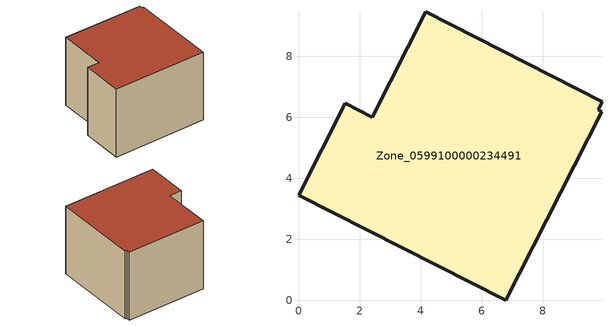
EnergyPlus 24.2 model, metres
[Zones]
Zone_0599100000234491
 floor ground (C_G): 6.79,0 0,3.45 1.53,6.46 2.41,6 4.17,9.46 9.94,6.5 9.82,6.25 9.93,6.19 z0
 wall outside (C_F): 2.41,6 1.53,6.46 0,3.45 6.79,0 9.93,6.19 9.82,6.25 9.94,6.5 4.17,9.46 2.41,6 z0:5.81
 roof outside (C_R): 9.94,6.5 4.17,9.46 2.41,6 1.53,6.46 0,3.45 6.79,0 9.93,6.19 9.82,6.25 z5.81
[BUILDING]
Pand.0599100000234491: North Axis=0; Terrain=City; Loads Convergence Tolerance Value=0.04; Temperature Convergence Tolerance Value=0.4; Solar Distribution=FullExterior; Maximum Number of Warmup Days=25; Minimum Number of Warmup Days=1
[Site:Location]
Rotterdam.The.Hague.AP_ZH_NLD Design_Conditions: Latitude=51.96; Longitude=4.45; Time Zone=1; Elevation=-4.5
[SITE:GROUNDTEMPERATURE:BUILDINGSURFACE]
18, 18, 18, 18, 18, 18, 18, 18, 18, 18, 18, 18
[MATERIAL] Thermal Absorptance=0.9; Solar Absorptance=0.7; Visible Absorptance=0.7
Name | Roughness | Thickness | Conductivity | Density | Specific Heat
G.TI.1975-1991 | MediumSmooth | 0.15 | 0.288461 | 540 | 1210
F.TI.1975-1991 | Rough | 0.3 | 0.230769 | 1920 | 840
R.TI.1975-1991 | MediumRough | 0.2 | 0.153846 | 1500 | 1000
[CONSTRUCTION]
C_G: G.TI.1975-1991
C_F: F.TI.1975-1991
C_R: R.TI.1975-1991
[ZONE]
Zone_0599100000234491: Type=1; Multiplier=1; Ceiling Height=Autocalculate; Volume=Autocalculate; Floor Area=autocalculate; Part of Total Floor Area=Yes
[ZONEINFILTRATION:DESIGNFLOWRATE]
Infil_Zone_0599100000234491: Zone or ZoneList or Space or SpaceList=Zone_0599100000234491; Schedule=AlwaysOn; Design Flow Rate Calculation Method=Flow/Area; Flow Rate per Floor Area=0.003; Constant Term Coefficient=1; Temperature Term Coefficient=0; Velocity Term Coefficient=0; Velocity Squared Term Coefficient=0
[HVACTEMPLATE:ZONE:IDEALLOADSAIRSYSTEM]
Zone_0599100000234491: Maximum Heating Supply Air Temperature=50; Minimum Cooling Supply Air Temperature=13; Maximum Heating Supply Air Humidity Ratio=0.0156; Minimum Cooling Supply Air Humidity Ratio=0.0077; Heating Limit=NoLimit; Cooling Limit=NoLimit; Dehumidification Control Type=ConstantSensibleHeatRatio; Cooling Sensible Heat Ratio=0.7; Dehumidification Setpoint=60; Humidification Control Type=None; Humidification Setpoint=30; Outdoor Air Method=None; Outdoor Air Flow Rate per Person=0.00944; Outdoor Air Flow Rate per Zone Floor Area=0; Outdoor Air Flow Rate per Zone=0; Demand Controlled Ventilation Type=None; Outdoor Air Economizer Type=NoEconomizer; Heat Recovery Type=None; Sensible Heat Recovery Effectiveness=0.7; Latent Heat Recovery Effectiveness=0.65
[ZONECONTROL:THERMOSTAT]
ThermostatControl_Zone_0599100000234491: Zone or ZoneList=Zone_0599100000234491; Control Type Schedule=DualSetpointControlType; Control 1=Thermostat_Zone_0599100000234491; Temperature Difference Between Cutout And Setpoint=0
[THERMOSTATSETPOINT:DUALSETPOINT]
Thermostat_Zone_0599100000234491: Heating Setpoint Temperature Schedule=HeatingSetpoint_Zone_0599100000234491; Cooling Setpoint Temperature Schedule=CoolingSetpoint_Zone_0599100000234491
[SCHEDULE:COMPACT]
HeatingSetpoint_Zone_0599100000234491: Through: 12/31, For: AllDays, Until: 24:00, 21
CoolingSetpoint_Zone_0599100000234491: Through: 12/31, For: AllDays, Until: 24:00, 24
DualSetpointControlType: Through: 12/31, For: AllDays, Until: 24:00, 4
AlwaysOn: Through: 12/31, For: AllDays, Until: 24:00, 1
